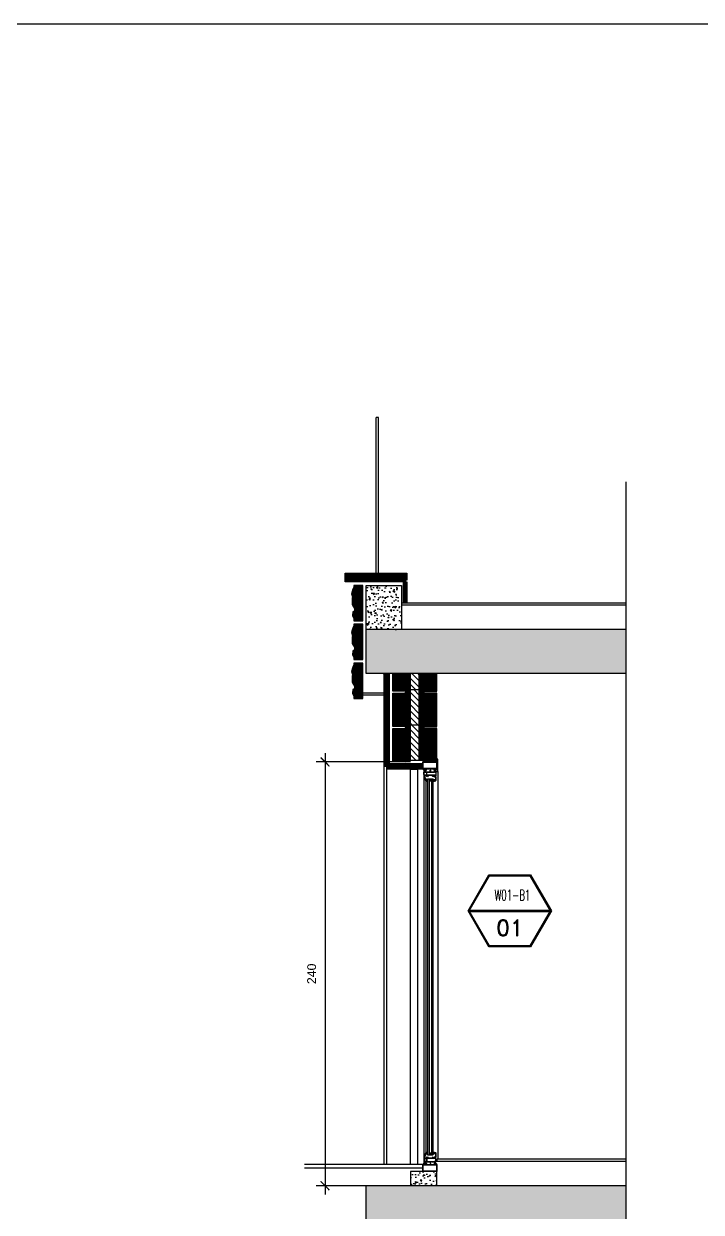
# Model space of a CAD drawing. Header units: centimetres. Extents: x 96271 to 179142, y 9855 to 112216.
# Drawn here: x 173527 to 173911, y 20757 to 21430 of the extents above; entities that cross this region are included whole.
import ezdxf
from ezdxf.enums import TextEntityAlignment as Align

# ---------------------------------------------------------------- set-up
doc = ezdxf.new("R2010")
doc.units = ezdxf.units.CM
doc.header["$LTSCALE"] = 100
doc.header["$MEASUREMENT"] = 0
doc.header["$PDSIZE"] = 0.2
doc.layers.get('0').update_dxf_attribs({"linetype": 'CONTINUOUS'})
doc.layers.get('DEFPOINTS').update_dxf_attribs({"linetype": 'CONTINUOUS'})
for name, color, linetype in [('A- Wipeout', 255, 'CONTINUOUS'), ('A-AbasJour', 73, 'CONTINUOUS'), ('A-Cladding-Stone', 53, 'CONTINUOUS'), ('A-CMU', 5, 'CONTINUOUS'), ('A-Dim CMU', 2, 'CONTINUOUS'), ('A-Elev-Otln1', 44, 'CONTINUOUS'), ('A-False Ceiling-HPL', 35, 'CONTINUOUS'), ('A-Glass-Full', 140, 'CONTINUOUS'), ('A-Patt', 8, 'CONTINUOUS'), ('A-Patt-CMU', 8, 'CONTINUOUS'), ('A-Patt-Strcr', 8, 'CONTINUOUS'), ('A-Sect-Mcut-Tiling', 51, 'CONTINUOUS'), ('A-Subframe Alu', 85, 'CONTINUOUS'), ('A-Wall-Strctr', 6, 'CONTINUOUS'), ('A-WINDOW-ANOT', 131, 'CONTINUOUS'), ('windows', 4, 'CONTINUOUS')]:
    doc.layers.add(name, color=color, linetype=linetype)
doc.styles.add('ROMAND', font='romand.shx', dxfattribs={"height": 10})
doc.styles.get("Standard").update_dxf_attribs({"font": 'arial.ttf'})
doc.dimstyles.new('1-50', dxfattribs={"dimtxt": 11.25, "dimasz": 5, "dimexe": 5, "dimexo": 5, "dimgap": 5, "dimtad": 1, "dimdec": 1, "dimrnd": 0.5, "dimzin": 12, "dimdsep": 46, "dimtxsty": 'Standard', "dimblk": 'ARCHTICK', "dimcen": 0.09, "dimdle": 5, "dimadec": 0, "dimazin": 3, "dimtfac": 1, "dimtdec": 1, "dimtix": 1, "dimtofl": 0, "dimtmove": 1, "dimatfit": 3, "dimfxl": 5, "dimtolj": 1, "dimtzin": 0, "dimarcsym": 0})
pattern_1 = [(140, (152229.968, 79189.2825), (0.62752135, 7.1726018), [0.75, -8.25]), (85, (152229.968, 79189.2825), (-7.5219213, -1.3875133), [0.6, -6.6]), (190.451444, (152230.0205, 79189.88), (-6.8943999, 5.7850885), [0.6374019, -7.0114211]), (136.1842, (152227.968, 79189.2825), (1.6551928, 10.6724133), [1.125, -12.375]), (186.635635, (152228.106, 79190.172), (-9.741186, 9.3466195), [0.9561034, -10.5171376]), (81.184164, (152227.968, 79189.282), (-9.741186, 9.3466195), [0.9, -9.9]), (111, (152228.468, 79190.2825), (4.0261889, 5.9690705), [0.75, -8.25]), (56, (152228.468, 79190.2825), (-7.25150045, 2.4331533), [0.6, -6.6]), (161.451445, (152228.804, 79190.78), (-3.2253115, 8.4022238), [0.6374019, -7.0114211]), (127.5, (152229.9682, 79189.2825), (-3.32893854, 0.12159855), [0, -6.52, 0, -6.7, 0, -6.625]), (97.5, (152229.9682, 79189.2825), (-3.94411712, 2.63069537), [0, -3.82, 0, -6.37, 0, -2.525]), (57.5, (152229.9682, 79187.0525), (0.22554872, 5.33822436), [0, -2.5, 0, -7.8, 0, -10.35]), (47.5, (152229.968, 79186.0525), (-1.00104982, 5.8318617), [0, -3.25, 0, -5.18, 0, -7.35])]
pattern_2 = [(45, (152229.9682, 79189.2825), (-0.265165043, 0.265165043), [])]

# ---------------------------------------------------------------- blocks, each defined once
blk = doc.blocks.new('A$C2F716865')
at = {"layer": 'A-Patt-CMU'}
h = blk.add_hatch(dxfattribs=at)
h.set_pattern_fill('ANSI31', color=256, angle=270)
h.paths.add_polyline_path([(0, 0), (7, 0), (8.43, 1), (10, 1), (10, 21), (8.43, 21), (7, 19), (0, 19)])
h = blk.add_hatch(dxfattribs=at)
h.set_pattern_fill('ANSI31', color=256, scale=20, angle=270)
h.paths.add_polyline_path([(15, 21), (10, 21), (10, 1), (15, 1)])
h = blk.add_hatch(dxfattribs=at)
h.set_pattern_fill('ANSI31', color=256, angle=270)
h.paths.add_polyline_path([(25, 19), (18, 19), (16.57, 21), (15, 21), (15, 1), (16.57, 1), (18, 0), (25, 0)])
at = {"layer": 'A-CMU'}
for p, q in [((7, 19), (8.43, 21)), ((8.43, 21), (16.57, 21)), ((10, 1), (10, 21)), ((15, 1), (15, 21)), ((18, 19), (16.57, 21)), ((0, 0), (0, 19)), ((0, 19), (7, 19)), ((25, 19), (18, 19)), ((25, 0), (25, 19)), ((7, 0), (8.43, 1)), ((8.43, 1), (16.57, 1)), ((18, 0), (16.57, 1)), ((7, 0), (0, 0)), ((18, 0), (25, 0))]:
    blk.add_line(p, q, dxfattribs=at)
blk = doc.blocks.new('WINDOW-TAGS')
at = {"color": 4}
for p, q in [((231, 535), (1283, 535)), ((231, 528), (1283, 528)), ((231, 521), (1283, 521))]:
    blk.add_line(p, q, dxfattribs=at)
for points in [[(1299, 528), (1028, 997), (486, 997), (215, 528), (486, 58), (1028, 58)], [(1291, 528), (1024, 990), (490, 990), (223, 528), (490, 65), (1024, 65)], [(1283, 528), (1020, 983), (494, 983), (231, 528), (494, 72), (1020, 72)]]:
    blk.add_lwpolyline(points, close=True, dxfattribs=at)
at = {"color": 4, "style": 'ROMAND'}
for tag, p in [('LEVEL', (761, 644)), ('WINDOW-NO', (871, 199))]:
    blk.add_attdef(tag, text='', height=210, dxfattribs=at).set_placement(p, align=Align.CENTER)
blk = doc.blocks.new('_ArchTick')
at = {"color": 0, "linetype": 'ByBlock', "const_width": 0.15}
blk.add_lwpolyline([(-0.5, -0.5), (0.5, 0.5)], dxfattribs=at)
blk = doc.blocks.new('*D1391')
at = {"layer": 'A-Dim CMU', "color": 0, "lineweight": -2, "transparency": 16777216}
for p, q in [((173697.94, 21016.62), (173697.94, 20766.62)), ((173746.33, 21011.62), (173692.94, 21011.62)), ((173746.33, 20771.62), (173692.94, 20771.62))]:
    blk.add_line(p, q, dxfattribs=at)
at = {"layer": 'DEFPOINTS', "color": 0, "transparency": 16777216}
for p in [(173751.33, 21011.62), (173697.94, 20771.62), (173751.33, 20771.62)]:
    blk.add_point(p, dxfattribs=at)
at = {"layer": 'A-Dim CMU', "color": 0, "lineweight": -2, "transparency": 16777216, "xscale": 5, "yscale": 5, "zscale": 5}
for p, rotation in [((173697.94, 21011.62), 90), ((173697.94, 20771.62), 270)]:
    blk.add_blockref('_ArchTick', p, dxfattribs=dict(at, rotation=rotation))
at = {"layer": 'A-Dim CMU', "color": 0, "transparency": 16777216, "insert": (173690.39, 20891.62), "char_height": 5, "attachment_point": 5, "rotation": 90}
blk.add_mtext('\\A1;240', dxfattribs=at)

msp = doc.modelspace()

# ---------------------------------------------------------------- hatches: boundary and pattern name
at = {"layer": 'A-Patt'}
h = msp.add_hatch(dxfattribs=at)
h.set_pattern_fill('ANSI31', color=256, scale=3)
h.set_pattern_definition(pattern_2)
h.paths.add_polyline_path([(173744.325, 21118.623), (173709.325, 21118.623), (173709.325, 21113.623), (173743.325, 21113.623), (173743.325, 21114.623), (173744.325, 21114.623)])
h.paths.add_polyline_path([(173719.325, 21111.623), (173714.325, 21111.623), (173714.325, 21110.678), (173713.621, 21109.386), (173712.956, 21106.905), (173713.429, 21105.139), (173713.236, 21104.418), (173713.236, 21100.782), (173714.746, 21098.165), (173714.325, 21096.593), (173713.732, 21096.593), (173713.463, 21094.321), (173714.325, 21092.827), (173714.325, 21091.623), (173719.325, 21091.623)])
h.paths.add_polyline_path([(173719.325, 21089.623), (173714.325, 21089.623), (173714.325, 21088.678), (173713.621, 21087.386), (173712.956, 21084.905), (173713.429, 21083.139), (173713.236, 21082.418), (173713.236, 21078.782), (173714.746, 21076.165), (173714.325, 21074.593), (173713.732, 21074.593), (173713.463, 21072.321), (173714.325, 21070.827), (173714.325, 21069.623), (173719.325, 21069.623)])
h.paths.add_polyline_path([(173719.325, 21067.623), (173714.325, 21067.623), (173714.325, 21066.678), (173713.621, 21065.386), (173712.956, 21062.905), (173713.429, 21061.139), (173713.236, 21060.418), (173713.236, 21056.782), (173714.746, 21054.165), (173714.325, 21052.593), (173713.732, 21052.593), (173713.463, 21050.321), (173714.325, 21048.827), (173714.325, 21047.623), (173719.325, 21047.623)])
h.paths.add_polyline_path([(173744.325, 21113.623), (173742.325, 21113.623), (173742.325, 21101.623), (173744.325, 21101.623)])
h = msp.add_hatch(dxfattribs=at)
h.set_pattern_fill('ANSI31', color=256, scale=3)
h.set_pattern_definition(pattern_2)
h.paths.add_polyline_path([(173734.325, 21061.623), (173731.325, 21061.623), (173731.325, 21009.123), (173732.825, 21009.123), (173732.825, 21010.623), (173734.325, 21010.623)])
h.paths.add_polyline_path([(173753.325, 21010.623), (173732.825, 21010.623), (173732.825, 21009.123), (173732.825, 21007.623), (173753.325, 21007.623)])
at = {"layer": 'A-Patt-CMU'}
h = msp.add_hatch(dxfattribs=at)
h.set_pattern_fill('ANSI31', color=256, angle=270)
h.set_pattern_definition([(315, (152229.96821, 79189.28249), (0.08838834765, 0.08838834765), [])])
h.paths.add_polyline_path([(173761.325, 21061.623), (173751.325, 21061.623), (173751.325, 21052.623), (173752.896, 21052.623), (173754.325, 21051.623), (173761.325, 21051.623)])
h.paths.add_polyline_path([(173746.325, 21061.623), (173736.325, 21061.623), (173736.325, 21051.623), (173743.325, 21051.623), (173744.755, 21052.623), (173746.325, 21052.623)])
h = msp.add_hatch(dxfattribs=at)
h.set_pattern_fill('ANSI31', color=256, scale=20, angle=270)
h.set_pattern_definition([(315, (152229.9682, 79189.2825), (1.76776695, 1.76776695), [])])
h.paths.add_polyline_path([(173751.325, 21061.623), (173746.325, 21061.623), (173746.325, 21052.623), (173751.325, 21052.623)])
at = {"layer": 'A-Patt-Strcr'}
h = msp.add_hatch(dxfattribs=at)
h.set_pattern_fill('AR-CONC', color=256, angle=90)
h.set_pattern_definition(pattern_1)
h.paths.add_polyline_path([(173741.325, 21111.623), (173721.325, 21111.623), (173721.325, 21086.623), (173741.325, 21086.623)])
h = msp.add_hatch(dxfattribs=at)
h.set_pattern_fill('AR-CONC', color=256, angle=90)
h.set_pattern_definition(pattern_1)
h.paths.add_polyline_path([(173868.364, 20771.623), (173721.325, 20771.623), (173721.325, 20746.623), (173868.364, 20746.623)])
h.paths.add_polyline_path([(173868.364, 20396.623), (173721.325, 20396.623), (173721.325, 20371.623), (173868.364, 20371.623)])
h.paths.add_polyline_path([(173868.364, 21086.623), (173721.325, 21086.623), (173721.325, 21061.623), (173868.364, 21061.623)])
h.paths.add_polyline_path([(173746.325, 20746.623), (173721.325, 20746.623), (173721.325, 20396.623), (173746.325, 20396.623)])
h = msp.add_hatch(dxfattribs=at)
h.set_pattern_fill('AR-CONC', color=256, angle=90)
h.set_pattern_definition(pattern_1)
h.paths.add_polyline_path([(173761.325, 20779.623), (173746.325, 20779.623), (173746.325, 20771.623), (173761.325, 20771.623)])

# ---------------------------------------------------------------- linework, layer by layer
at = {"color": 254, "ltscale": 0.1}
for p, q in [((173753.457, 21007.623), (173755.425, 21007.623)), ((173754.145, 21007.048), (173753.569, 21007.623)), ((173753.982, 21006.989), (173753.709, 21007.262)), ((173754.492, 21006.921), (173753.79, 21007.623)), ((173754.655, 21006.979), (173754.011, 21007.623)), ((173754.808, 21007.048), (173754.232, 21007.623)), ((173755.029, 21007.048), (173754.453, 21007.623)), ((173755.25, 21007.048), (173754.674, 21007.623)), ((173755.425, 21007.093), (173754.895, 21007.623)), ((173755.425, 21007.314), (173755.116, 21007.623)), ((173755.425, 21006.964), (173755.425, 21007.623)), ((173761.325, 21007.623), (173759.768, 21007.623)), ((173759.768, 21007.062), (173760.329, 21007.623)), ((173759.768, 21007.283), (173760.108, 21007.623)), ((173759.768, 21007.504), (173759.887, 21007.623)), ((173759.768, 21006.992), (173759.768, 21007.623)), ((173759.975, 21007.048), (173760.55, 21007.623)), ((173760.128, 21006.979), (173760.771, 21007.623)), ((173760.29, 21006.921), (173760.992, 21007.623)), ((173760.638, 21007.048), (173761.213, 21007.623)), ((173760.8, 21006.989), (173761.074, 21007.262)), ((173753.457, 20783.623), (173755.425, 20783.623)), ((173754.145, 20784.198), (173753.569, 20783.623)), ((173753.982, 20784.257), (173753.709, 20783.984)), ((173754.492, 20784.325), (173753.79, 20783.623)), ((173754.655, 20784.267), (173754.011, 20783.623)), ((173754.808, 20784.198), (173754.232, 20783.623)), ((173755.029, 20784.198), (173754.453, 20783.623)), ((173755.25, 20784.198), (173754.674, 20783.623)), ((173755.425, 20784.153), (173754.895, 20783.623)), ((173755.425, 20783.932), (173755.116, 20783.623)), ((173755.425, 20784.281), (173755.425, 20783.623)), ((173759.768, 20784.254), (173759.768, 20783.623)), ((173759.768, 20784.184), (173760.329, 20783.623)), ((173759.768, 20783.963), (173760.108, 20783.623)), ((173759.768, 20783.742), (173759.887, 20783.623)), ((173761.325, 20783.623), (173759.768, 20783.623)), ((173759.975, 20784.198), (173760.55, 20783.623)), ((173760.128, 20784.267), (173760.771, 20783.623)), ((173760.29, 20784.325), (173760.992, 20783.623)), ((173760.638, 20784.198), (173761.213, 20783.623)), ((173760.8, 20784.257), (173761.074, 20783.984))]:
    msp.add_line(p, q, dxfattribs=at)
at = {"color": 254, "linetype": 'Continuous'}
for p, q in [((173753.982, 21006.798), (173753.982, 21006.992)), ((173753.982, 21006.123), (173753.982, 20783.623)), ((173753.982, 21004.435), (173753.982, 21006.099)), ((173754.038, 21007.048), (173754.26, 21007.048)), ((173754.071, 21006.742), (173754.038, 21006.742)), ((173754.038, 21006.154), (173754.071, 21006.154)), ((173754.271, 21006.87), (173754.093, 21006.87)), ((173754.093, 21006.87), (173754.093, 21006.765)), ((173754.093, 21006.132), (173754.093, 21005.971)), ((173754.093, 21005.971), (173754.271, 21005.971)), ((173754.149, 21004.526), (173754.149, 21005.749)), ((173754.204, 21005.804), (173754.382, 21005.804)), ((173754.271, 21006.811), (173754.271, 21006.87)), ((173754.271, 21005.971), (173754.271, 21006.086)), ((173754.521, 21006.747), (173754.289, 21006.789)), ((173754.289, 21006.108), (173754.521, 21006.15)), ((173754.417, 21006.935), (173754.583, 21006.904)), ((173754.437, 21005.86), (173754.437, 21005.919)), ((173754.483, 21005.974), (173754.619, 21005.999)), ((173754.648, 21006.303), (173754.648, 21006.594)), ((173754.758, 21007.048), (173755.37, 21007.048)), ((173755.37, 21006.881), (173754.826, 21006.881)), ((173754.826, 21006.881), (173754.826, 21006.06)), ((173754.881, 21006.004), (173757.526, 21006.004)), ((173754.886, 21005.827), (173755.436, 21005.827)), ((173755.425, 21006.992), (173755.425, 21006.937)), ((173755.492, 21005.771), (173755.492, 21004.217)), ((173755.67, 21004.217), (173755.67, 21005.804)), ((173755.67, 21005.804), (173755.925, 21005.804)), ((173755.947, 21005.827), (173759.897, 21005.827)), ((173757.581, 21006.06), (173757.581, 21006.992)), ((173757.637, 21007.048), (173757.892, 21007.048)), ((173757.925, 21006.881), (173757.759, 21006.881)), ((173757.759, 21006.881), (173757.759, 21006.06)), ((173757.814, 21006.004), (173758.293, 21006.004)), ((173757.948, 21006.992), (173757.948, 21006.903)), ((173758.293, 21006.004), (173758.326, 21005.971)), ((173758.326, 21005.971), (173758.359, 21006.004)), ((173758.359, 21006.004), (173758.48, 21006.004)), ((173758.48, 21006.004), (173758.514, 21005.971)), ((173758.514, 21005.971), (173758.547, 21006.004)), ((173758.547, 21006.004), (173759.901, 21006.004)), ((173759.768, 21006.903), (173759.768, 21006.992)), ((173759.957, 21006.881), (173759.79, 21006.881)), ((173759.824, 21007.048), (173760.025, 21007.048)), ((173759.957, 21006.06), (173759.957, 21006.881)), ((173760.134, 21006.594), (173760.134, 21006.303)), ((173760.164, 21005.999), (173760.278, 21005.978)), ((173760.2, 21006.904), (173760.353, 21006.933)), ((173760.494, 21006.789), (173760.262, 21006.747)), ((173760.262, 21006.15), (173760.494, 21006.108)), ((173760.323, 21005.923), (173760.323, 21005.86)), ((173760.379, 21005.804), (173760.601, 21005.804)), ((173760.512, 21007.048), (173760.745, 21007.048)), ((173760.689, 21006.87), (173760.512, 21006.87)), ((173760.512, 21006.87), (173760.512, 21006.811)), ((173760.512, 21006.086), (173760.512, 21005.971)), ((173760.512, 21005.971), (173760.689, 21005.971)), ((173760.601, 21005.804), (173760.601, 21005.549)), ((173760.689, 21006.765), (173760.689, 21006.87)), ((173760.689, 21005.971), (173760.689, 21006.132)), ((173760.745, 21006.742), (173760.712, 21006.742)), ((173760.712, 21006.154), (173760.745, 21006.154)), ((173760.8, 21006.992), (173760.8, 21006.798)), ((173760.8, 21006.099), (173760.8, 21003.484)), ((173761.825, 21006.123), (173761.825, 20786.623)), ((173755.392, 21004.117), (173754.211, 21004.117)), ((173755.403, 21003.94), (173754.242, 21003.94)), ((173755.403, 21003.485), (173755.403, 21003.94)), ((173755.602, 21003.429), (173755.459, 21003.429)), ((173756.163, 21003.94), (173755.536, 21003.94)), ((173755.536, 21003.94), (173755.536, 21003.829)), ((173755.536, 21003.829), (173755.546, 21003.818)), ((173755.553, 21003.803), (173755.553, 21003.54)), ((173755.553, 21003.54), (173755.647, 21003.54)), ((173755.666, 21003.505), (173755.621, 21003.439)), ((173760.323, 21004.117), (173755.77, 21004.117)), ((173756.096, 21003.439), (173756.051, 21003.505)), ((173756.069, 21003.54), (173756.163, 21003.54)), ((173756.258, 21003.429), (173756.114, 21003.429)), ((173756.163, 21003.54), (173756.163, 21003.94)), ((173758.293, 21003.94), (173756.297, 21003.94)), ((173756.297, 21003.94), (173756.297, 21003.829)), ((173756.297, 21003.829), (173756.307, 21003.818)), ((173756.313, 21003.803), (173756.313, 21003.485)), ((173758.326, 21003.973), (173758.293, 21003.94)), ((173758.359, 21003.94), (173758.326, 21003.973)), ((173758.769, 21003.94), (173758.359, 21003.94)), ((173758.769, 21003.484), (173758.769, 21003.94)), ((173759.022, 21003.429), (173758.825, 21003.429)), ((173760.612, 21003.94), (173758.947, 21003.94)), ((173758.947, 21003.94), (173758.947, 21003.595)), ((173758.947, 21003.595), (173759.08, 21003.595)), ((173759.099, 21003.562), (173759.022, 21003.429)), ((173759.035, 21003.713), (173759.035, 21003.619)), ((173759.063, 21003.597), (173759.282, 21003.656)), ((173759.27, 21003.819), (173759.077, 21003.767)), ((173759.27, 21003.819), (173759.077, 21003.767)), ((173759.282, 21003.656), (173759.862, 21003.264)), ((173759.927, 21003.421), (173759.36, 21003.803)), ((173759.724, 21001.769), (173759.724, 21001.647)), ((173759.724, 21001.036), (173759.724, 21000.95)), ((173759.724, 21000.95), (173759.724, 21000.914)), ((173759.731, 21001.619), (173760.058, 21001.053)), ((173759.801, 21001.824), (173759.778, 21001.824)), ((173759.779, 21000.859), (173760.745, 21000.859)), ((173759.866, 21000.997), (173759.827, 21001.064)), ((173759.857, 21001.668), (173759.857, 21001.769)), ((173760.218, 21001.042), (173759.857, 21001.668)), ((173760.01, 21000.97), (173759.914, 21000.97)), ((173759.924, 21003.245), (173760.368, 21003.245)), ((173760.247, 21003.412), (173759.958, 21003.412)), ((173760.441, 21003.605), (173760.247, 21003.412)), ((173760.59, 21001.014), (173760.266, 21001.014)), ((173760.601, 21004.139), (173760.345, 21004.139)), ((173760.536, 21003.429), (173760.459, 21003.562)), ((173760.479, 21003.595), (173760.612, 21003.595)), ((173760.479, 21003.412), (173760.479, 21003.589)), ((173760.745, 21003.429), (173760.536, 21003.429)), ((173760.601, 21004.395), (173760.601, 21004.139)), ((173760.612, 21003.595), (173760.612, 21003.94)), ((173760.623, 21005.527), (173760.634, 21005.527)), ((173760.634, 21004.417), (173760.623, 21004.417)), ((173760.634, 21005.527), (173760.634, 21004.417)), ((173760.645, 21002.968), (173760.645, 21001.07)), ((173760.778, 21003.412), (173760.767, 21003.412)), ((173760.8, 21000.914), (173760.8, 21003.39)), ((173759.724, 20790.296), (173759.724, 20790.332)), ((173759.724, 20790.21), (173759.724, 20790.296)), ((173759.779, 20790.387), (173760.745, 20790.387)), ((173759.866, 20790.249), (173759.827, 20790.182)), ((173760.01, 20790.276), (173759.914, 20790.276)), ((173760.8, 20790.332), (173760.8, 20787.856)), ((173753.982, 20786.811), (173753.982, 20785.147)), ((173753.982, 20784.448), (173753.982, 20784.254)), ((173754.038, 20785.092), (173754.071, 20785.092)), ((173754.071, 20784.503), (173754.038, 20784.503)), ((173754.038, 20784.198), (173754.26, 20784.198)), ((173754.093, 20785.114), (173754.093, 20785.275)), ((173754.093, 20785.275), (173754.271, 20785.275)), ((173754.093, 20784.376), (173754.093, 20784.481)), ((173754.271, 20784.376), (173754.093, 20784.376)), ((173754.149, 20786.72), (173754.149, 20785.497)), ((173754.204, 20785.441), (173754.382, 20785.441)), ((173755.392, 20787.129), (173754.211, 20787.129)), ((173755.403, 20787.306), (173754.242, 20787.306)), ((173754.271, 20785.275), (173754.271, 20785.16)), ((173754.271, 20784.435), (173754.271, 20784.376)), ((173754.289, 20785.138), (173754.521, 20785.096)), ((173754.521, 20784.499), (173754.289, 20784.457)), ((173754.417, 20784.311), (173754.583, 20784.341)), ((173754.437, 20785.386), (173754.437, 20785.327)), ((173754.483, 20785.272), (173754.619, 20785.247)), ((173754.648, 20784.943), (173754.648, 20784.652)), ((173754.758, 20784.198), (173755.37, 20784.198)), ((173754.826, 20784.365), (173754.826, 20785.186)), ((173755.37, 20784.365), (173754.826, 20784.365)), ((173754.881, 20785.242), (173757.526, 20785.242)), ((173754.886, 20785.419), (173755.436, 20785.419)), ((173755.403, 20787.761), (173755.403, 20787.306)), ((173755.425, 20784.254), (173755.425, 20784.309)), ((173755.602, 20787.817), (173755.459, 20787.817)), ((173755.492, 20785.475), (173755.492, 20787.029)), ((173755.536, 20787.417), (173755.546, 20787.428)), ((173755.536, 20787.306), (173755.536, 20787.417)), ((173756.163, 20787.306), (173755.536, 20787.306)), ((173755.553, 20787.443), (173755.553, 20787.706)), ((173755.553, 20787.706), (173755.647, 20787.706)), ((173755.666, 20787.74), (173755.621, 20787.807)), ((173755.67, 20787.029), (173755.67, 20785.441)), ((173755.67, 20785.441), (173755.925, 20785.441)), ((173760.323, 20787.129), (173755.77, 20787.129)), ((173755.947, 20785.419), (173759.897, 20785.419)), ((173756.096, 20787.807), (173756.051, 20787.74)), ((173756.069, 20787.706), (173756.163, 20787.706)), ((173756.258, 20787.817), (173756.114, 20787.817)), ((173756.163, 20787.706), (173756.163, 20787.306)), ((173756.297, 20787.417), (173756.307, 20787.428)), ((173756.297, 20787.306), (173756.297, 20787.417)), ((173758.293, 20787.306), (173756.297, 20787.306)), ((173756.313, 20787.443), (173756.313, 20787.761)), ((173757.581, 20785.186), (173757.581, 20784.254)), ((173757.637, 20784.198), (173757.892, 20784.198)), ((173757.759, 20784.365), (173757.759, 20785.186)), ((173757.925, 20784.365), (173757.759, 20784.365)), ((173757.814, 20785.242), (173758.293, 20785.242)), ((173757.948, 20784.254), (173757.948, 20784.343)), ((173758.326, 20787.273), (173758.293, 20787.306)), ((173758.293, 20785.242), (173758.326, 20785.275)), ((173758.359, 20787.306), (173758.326, 20787.273)), ((173758.326, 20785.275), (173758.359, 20785.242)), ((173758.769, 20787.306), (173758.359, 20787.306)), ((173758.359, 20785.242), (173758.48, 20785.242)), ((173758.48, 20785.242), (173758.514, 20785.275)), ((173758.514, 20785.275), (173758.547, 20785.242)), ((173758.547, 20785.242), (173759.901, 20785.242)), ((173758.769, 20787.762), (173758.769, 20787.306)), ((173759.022, 20787.817), (173758.825, 20787.817)), ((173758.947, 20787.306), (173758.947, 20787.651)), ((173758.947, 20787.651), (173759.08, 20787.651)), ((173760.612, 20787.306), (173758.947, 20787.306)), ((173759.099, 20787.684), (173759.022, 20787.817)), ((173759.035, 20787.533), (173759.035, 20787.627)), ((173759.063, 20787.649), (173759.282, 20787.59)), ((173759.27, 20787.427), (173759.077, 20787.479)), ((173759.27, 20787.427), (173759.077, 20787.479)), ((173759.282, 20787.59), (173759.862, 20787.982)), ((173759.927, 20787.825), (173759.36, 20787.442)), ((173759.724, 20789.477), (173759.724, 20789.599)), ((173759.731, 20789.627), (173760.058, 20790.193)), ((173759.768, 20784.343), (173759.768, 20784.254)), ((173759.801, 20789.422), (173759.778, 20789.422)), ((173759.957, 20784.365), (173759.79, 20784.365)), ((173759.824, 20784.198), (173760.025, 20784.198)), ((173760.218, 20790.204), (173759.857, 20789.578)), ((173759.857, 20789.578), (173759.857, 20789.477)), ((173759.924, 20788.001), (173760.368, 20788.001)), ((173759.957, 20785.186), (173759.957, 20784.365)), ((173760.247, 20787.834), (173759.958, 20787.834)), ((173760.134, 20784.652), (173760.134, 20784.943)), ((173760.164, 20785.247), (173760.278, 20785.268)), ((173760.2, 20784.341), (173760.353, 20784.313)), ((173760.441, 20787.641), (173760.247, 20787.834)), ((173760.262, 20785.096), (173760.494, 20785.138)), ((173760.494, 20784.457), (173760.262, 20784.499)), ((173760.59, 20790.232), (173760.266, 20790.232)), ((173760.323, 20785.323), (173760.323, 20785.386)), ((173760.601, 20787.107), (173760.345, 20787.107)), ((173760.379, 20785.441), (173760.601, 20785.441)), ((173760.536, 20787.817), (173760.459, 20787.684)), ((173760.479, 20787.834), (173760.479, 20787.657)), ((173760.479, 20787.651), (173760.612, 20787.651)), ((173760.512, 20785.16), (173760.512, 20785.275)), ((173760.512, 20785.275), (173760.689, 20785.275)), ((173760.512, 20784.376), (173760.512, 20784.435)), ((173760.689, 20784.376), (173760.512, 20784.376)), ((173760.512, 20784.198), (173760.745, 20784.198)), ((173760.745, 20787.817), (173760.536, 20787.817)), ((173760.601, 20786.851), (173760.601, 20787.107)), ((173760.601, 20785.441), (173760.601, 20785.697)), ((173760.612, 20787.651), (173760.612, 20787.306)), ((173760.634, 20786.829), (173760.623, 20786.829)), ((173760.623, 20785.719), (173760.634, 20785.719)), ((173760.634, 20785.719), (173760.634, 20786.829)), ((173760.645, 20788.278), (173760.645, 20790.176)), ((173760.689, 20785.275), (173760.689, 20785.114)), ((173760.689, 20784.481), (173760.689, 20784.376)), ((173760.712, 20785.092), (173760.745, 20785.092)), ((173760.745, 20784.503), (173760.712, 20784.503)), ((173760.778, 20787.834), (173760.767, 20787.834)), ((173760.8, 20785.147), (173760.8, 20787.762)), ((173760.8, 20784.254), (173760.8, 20784.448))]:
    msp.add_line(p, q, dxfattribs=at)
at = {"color": 254}
for p, q in [((173754.211, 21004.117), (173755.339, 21004.117)), ((173755.072, 21001.686), (173754.873, 21001.686)), ((173754.888, 21001.531), (173755.394, 21001.531)), ((173755.033, 21000.765), (173755.45, 21000.765)), ((173755.072, 21001.964), (173755.072, 21001.686)), ((173755.394, 21000.92), (173755.124, 21000.92)), ((173755.183, 21001.686), (173755.183, 21001.964)), ((173755.394, 21001.686), (173755.183, 21001.686)), ((173755.394, 21001.786), (173755.394, 21001.686)), ((173755.394, 21001.531), (173755.394, 21001.423)), ((173755.394, 21001.028), (173755.394, 21000.92)), ((173755.407, 21001.415), (173755.494, 21001.463)), ((173755.494, 21000.988), (173755.407, 21001.036)), ((173755.45, 21001.808), (173755.416, 21001.808)), ((173755.505, 21001.483), (173755.505, 21001.754)), ((173755.505, 21000.821), (173755.505, 21000.968)), ((173755.033, 20790.481), (173755.45, 20790.481)), ((173755.394, 20790.326), (173755.124, 20790.326)), ((173755.394, 20790.218), (173755.394, 20790.326)), ((173755.494, 20790.258), (173755.407, 20790.21)), ((173755.505, 20790.425), (173755.505, 20790.278)), ((173754.211, 20787.129), (173755.339, 20787.129)), ((173755.072, 20789.56), (173754.873, 20789.56)), ((173754.888, 20789.715), (173755.394, 20789.715)), ((173755.072, 20789.282), (173755.072, 20789.56)), ((173755.183, 20789.56), (173755.183, 20789.282)), ((173755.394, 20789.56), (173755.183, 20789.56)), ((173755.394, 20789.715), (173755.394, 20789.823)), ((173755.394, 20789.46), (173755.394, 20789.56)), ((173755.407, 20789.831), (173755.494, 20789.783)), ((173755.45, 20789.438), (173755.416, 20789.438)), ((173755.505, 20789.763), (173755.505, 20789.492))]:
    msp.add_line(p, q, dxfattribs=at)
at = {"color": 254, "linetype": 'ByBlock'}
for p, q in [((173755.167, 21001.38), (173755.394, 21001.51)), ((173755.167, 21001.38), (173755.167, 21001.047)), ((173755.167, 21001.047), (173755.394, 21000.925)), ((173755.244, 21001.336), (173755.244, 21001.092)), ((173755.488, 21001.336), (173755.244, 21001.336)), ((173755.244, 21001.092), (173755.488, 21001.092)), ((173755.394, 21001.51), (173755.394, 21001.399)), ((173755.505, 21001.399), (173755.394, 21001.399)), ((173755.394, 21000.925), (173755.394, 21001.036)), ((173755.394, 21001.036), (173755.505, 21001.036)), ((173755.488, 21001.092), (173755.488, 21001.336)), ((173755.505, 21001.399), (173755.505, 21001.532)), ((173755.505, 21000.833), (173755.505, 21001.036)), ((173755.505, 21000.833), (173755.555, 21000.866)), ((173755.555, 21000.866), (173755.611, 21000.955)), ((173755.561, 21001.199), (173755.561, 21001.532)), ((173755.561, 21001.199), (173755.734, 21001.532)), ((173755.734, 21001.532), (173755.561, 21001.532)), ((173755.87, 21001.643), (173755.616, 21001.643)), ((173755.87, 21001.521), (173755.644, 21001.088)), ((173755.644, 21001.088), (173755.645, 21001.087)), ((173755.645, 21001.087), (173755.671, 21001.136)), ((173755.671, 21001.136), (173755.72, 21001.221)), ((173755.71, 21000.733), (173755.87, 21000.733)), ((173755.734, 21000.833), (173755.818, 21000.843)), ((173755.734, 21000.833), (173755.778, 21000.833)), ((173755.818, 21000.843), (173755.888, 21000.893)), ((173755.87, 21001.521), (173755.892, 21001.505)), ((173755.892, 21000.921), (173755.892, 21001.505)), ((173755.954, 21000.844), (173755.954, 21001.532)), ((173755.956, 21002.112), (173758.931, 21002.112)), ((173755.959, 21002.109), (173758.934, 21002.109)), ((173756.933, 21002.112), (173758.265, 21001.001)), ((173756.933, 21001.001), (173758.265, 21002.112)), ((173756.933, 21001.001), (173758.265, 21001.001)), ((173756.936, 21000.999), (173758.268, 21002.109)), ((173756.936, 21002.109), (173758.268, 21000.999)), ((173756.936, 21000.999), (173758.268, 21000.999)), ((173758.931, 21001.647), (173758.931, 21001.946)), ((173758.931, 21000.781), (173758.931, 21000.97)), ((173758.931, 21000.492), (173759.046, 21000.669)), ((173758.953, 21000.759), (173758.97, 21000.759)), ((173758.976, 21001.602), (173758.994, 21001.602)), ((173758.987, 21002.002), (173759.108, 21002.002)), ((173758.995, 21000.786), (173758.992, 21000.774)), ((173758.999, 21000.87), (173758.995, 21000.786)), ((173759.028, 21000.919), (173758.999, 21000.87)), ((173759.048, 21000.689), (173759.026, 21000.747)), ((173759.066, 21001), (173759.027, 21000.971)), ((173759.027, 21000.971), (173759.028, 21000.919)), ((173759.035, 21000.774), (173759.073, 21000.798)), ((173759.076, 21001.858), (173759.038, 21001.639)), ((173759.109, 21001.072), (173759.062, 21001.04)), ((173759.062, 21001.04), (173759.066, 21001)), ((173759.076, 21001.858), (173759.224, 21001.358)), ((173759.086, 21000.801), (173759.136, 21000.799)), ((173759.149, 21001.124), (173759.109, 21001.109)), ((173759.109, 21001.109), (173759.109, 21001.072)), ((173759.146, 21000.772), (173759.135, 21000.772)), ((173759.144, 21001.192), (173759.169, 21001.205)), ((173759.144, 21001.192), (173759.153, 21001.17)), ((173759.15, 21001.158), (173759.149, 21001.124)), ((173759.153, 21001.17), (173759.15, 21001.158)), ((173759.169, 21000.794), (173759.169, 21001.205)), ((173759.269, 21000.923), (173759.269, 21001.205)), ((173759.377, 21001.314), (173759.382, 21001.314)), ((173759.377, 21000.814), (173759.382, 21000.814)), ((173759.779, 21001.447), (173759.479, 21001.669)), ((173759.491, 21000.923), (173759.491, 21001.205)), ((173759.613, 21001.131), (173759.639, 21001.177)), ((173759.724, 21001.058), (173759.613, 21001.131)), ((173759.639, 21001.177), (173759.757, 21001.103)), ((173759.811, 21001.14), (173759.694, 21001.253)), ((173759.724, 21000.859), (173759.724, 21001.058)), ((173759.724, 21000.859), (173759.89, 21000.859)), ((173759.757, 21001.103), (173759.811, 21001.14)), ((173759.779, 21001.447), (173759.77, 21001.358)), ((173755.167, 20790.199), (173755.394, 20790.321)), ((173755.394, 20790.321), (173755.394, 20790.21)), ((173755.505, 20790.413), (173755.555, 20790.38)), ((173755.505, 20790.413), (173755.505, 20790.21)), ((173755.555, 20790.38), (173755.611, 20790.291)), ((173755.71, 20790.513), (173755.87, 20790.513)), ((173755.734, 20790.413), (173755.818, 20790.403)), ((173755.734, 20790.413), (173755.778, 20790.413)), ((173755.818, 20790.403), (173755.888, 20790.353)), ((173755.892, 20790.325), (173755.892, 20789.741)), ((173755.954, 20790.402), (173755.954, 20789.714)), ((173758.931, 20790.754), (173759.046, 20790.577)), ((173758.931, 20790.465), (173758.931, 20790.276)), ((173758.953, 20790.487), (173758.97, 20790.487)), ((173758.995, 20790.46), (173758.992, 20790.472)), ((173758.999, 20790.376), (173758.995, 20790.46)), ((173759.028, 20790.327), (173758.999, 20790.376)), ((173759.048, 20790.557), (173759.026, 20790.499)), ((173759.027, 20790.275), (173759.028, 20790.327)), ((173759.066, 20790.246), (173759.027, 20790.275)), ((173759.035, 20790.472), (173759.073, 20790.448)), ((173759.086, 20790.445), (173759.136, 20790.447)), ((173759.146, 20790.474), (173759.135, 20790.474)), ((173759.169, 20790.452), (173759.169, 20790.041)), ((173759.269, 20790.323), (173759.269, 20790.041)), ((173759.377, 20790.432), (173759.382, 20790.432)), ((173759.491, 20790.323), (173759.491, 20790.041)), ((173759.724, 20790.387), (173759.89, 20790.387)), ((173759.724, 20790.387), (173759.724, 20790.188)), ((173755.167, 20789.866), (173755.167, 20790.199)), ((173755.167, 20789.866), (173755.394, 20789.736)), ((173755.244, 20789.91), (173755.244, 20790.154)), ((173755.244, 20790.154), (173755.488, 20790.154)), ((173755.488, 20789.91), (173755.244, 20789.91)), ((173755.394, 20790.21), (173755.505, 20790.21)), ((173755.505, 20789.847), (173755.394, 20789.847)), ((173755.394, 20789.736), (173755.394, 20789.847)), ((173755.488, 20790.154), (173755.488, 20789.91)), ((173755.505, 20789.847), (173755.505, 20789.714)), ((173755.561, 20790.047), (173755.561, 20789.714)), ((173755.561, 20790.047), (173755.734, 20789.714)), ((173755.734, 20789.714), (173755.561, 20789.714)), ((173755.87, 20789.603), (173755.616, 20789.603)), ((173755.644, 20790.158), (173755.645, 20790.159)), ((173755.87, 20789.725), (173755.644, 20790.158)), ((173755.645, 20790.159), (173755.671, 20790.11)), ((173755.671, 20790.11), (173755.72, 20790.025)), ((173755.87, 20789.725), (173755.892, 20789.741)), ((173755.956, 20789.134), (173758.931, 20789.134)), ((173756.933, 20789.134), (173758.265, 20790.244)), ((173756.933, 20790.244), (173758.265, 20789.134)), ((173756.933, 20790.244), (173758.265, 20790.244)), ((173758.931, 20789.599), (173758.931, 20789.299)), ((173758.976, 20789.644), (173758.994, 20789.644)), ((173758.987, 20789.244), (173759.108, 20789.244)), ((173759.076, 20789.388), (173759.038, 20789.607)), ((173759.062, 20790.206), (173759.066, 20790.246)), ((173759.109, 20790.174), (173759.062, 20790.206)), ((173759.076, 20789.388), (173759.224, 20789.888)), ((173759.109, 20790.137), (173759.109, 20790.174)), ((173759.149, 20790.122), (173759.109, 20790.137)), ((173759.144, 20790.054), (173759.153, 20790.076)), ((173759.144, 20790.054), (173759.169, 20790.041)), ((173759.15, 20790.088), (173759.149, 20790.122)), ((173759.153, 20790.076), (173759.15, 20790.088)), ((173759.377, 20789.932), (173759.382, 20789.932)), ((173759.779, 20789.799), (173759.479, 20789.577)), ((173759.724, 20790.188), (173759.613, 20790.115)), ((173759.613, 20790.115), (173759.639, 20790.069)), ((173759.639, 20790.069), (173759.757, 20790.143)), ((173759.811, 20790.106), (173759.694, 20789.993)), ((173759.757, 20790.143), (173759.811, 20790.106)), ((173759.779, 20789.799), (173759.77, 20789.888))]:
    msp.add_line(p, q, dxfattribs=at)
at = {"color": 254, "linetype": 'Continuous'}
msp.add_lwpolyline([(173760.8, 21006.123), (173761.825, 21006.123), (173761.825, 21013.123), (173761.325, 21013.123)], dxfattribs=at)
at = {"color": 254, "ltscale": 0.1}
for centre, start, end in [((173748.252, 21003.72), 28.264179, 36.861419), ((173766.53, 21003.72), 143.138581, 151.735821), ((173748.252, 20787.526), 323.138581, 331.735821), ((173766.53, 20787.526), 208.264179, 216.861419)]:
    msp.add_arc(centre, 6.506, start, end, dxfattribs=at)
at = {"color": 254, "linetype": 'Continuous'}
for centre, radius, start, end in [((173754.038, 21006.992), 0.0555, 89.999957, 180.000043), ((173754.038, 21006.798), 0.0555, 180.002421, 270.002506), ((173754.038, 21006.099), 0.0555, 90.002879, 180.002965), ((173754.071, 21006.765), 0.0222, 269.992653, 359.992738), ((173754.071, 21006.132), 0.0222, 359.993797, 89.993883), ((173754.204, 21005.749), 0.0555, 90.002879, 180.002965), ((173754.26, 21006.881), 0.167, 18.774982, 90.000146), ((173754.293, 21006.811), 0.0222, 179.997226, 259.595413), ((173754.293, 21006.086), 0.0222, 100.411026, 180.008605), ((173754.382, 21005.86), 0.0555, 270.002879, 0.002965), ((173754.493, 21005.919), 0.0555, 100.406612, 180.000746), ((173754.493, 21006.594), 0.155, 0.00036, 79.601181), ((173754.493, 21006.303), 0.155, 280.403116, 0.001304), ((173754.593, 21006.959), 0.0555, 259.599848, 352.293813), ((173754.629, 21005.944), 0.0555, 22.114162, 100.401262), ((173754.758, 21006.937), 0.111, 90.000058, 172.293752), ((173754.886, 21006.049), 0.222, 202.113668, 269.999489), ((173754.881, 21006.06), 0.0555, 179.997493, 269.997579), ((173755.37, 21006.992), 0.0555, 359.997493, 89.997579), ((173755.37, 21006.937), 0.0555, 269.997035, 359.997121), ((173755.436, 21005.771), 0.0555, 359.997493, 89.997579), ((173755.925, 21005.827), 0.0222, 270.007263, 0.007349), ((173757.526, 21006.06), 0.0555, 270.002879, 0.002965), ((173757.637, 21006.992), 0.0555, 90.002879, 180.002965), ((173757.814, 21006.06), 0.0555, 179.997493, 269.997579), ((173757.892, 21006.992), 0.0555, 359.994629, 89.994714), ((173757.925, 21006.903), 0.0222, 269.992653, 359.992738), ((173759.824, 21006.992), 0.0555, 90.000014, 180.0001), ((173759.79, 21006.903), 0.0222, 180.006116, 270.006201), ((173759.897, 21006.049), 0.222, 269.99996, 337.883475), ((173759.901, 21006.06), 0.0555, 270.002879, 0.002965), ((173760.025, 21006.937), 0.111, 7.706451, 89.999944), ((173760.154, 21005.944), 0.0555, 79.605452, 157.890518), ((173760.29, 21006.594), 0.155, 100.397014, 179.997836), ((173760.29, 21006.303), 0.155, 179.99814, 259.596327), ((173760.19, 21006.959), 0.0555, 187.706439, 280.399435), ((173760.268, 21005.923), 0.0555, 359.995481, 79.594276), ((173760.379, 21005.86), 0.0555, 179.997493, 269.997579), ((173760.512, 21006.881), 0.167, 90.001344, 162.011565), ((173760.49, 21006.811), 0.0222, 280.393654, 359.99022), ((173760.49, 21006.086), 0.0222, 359.996564, 79.594346), ((173760.712, 21006.765), 0.0222, 180.006116, 270.006201), ((173760.712, 21006.132), 0.0222, 90.007263, 180.007349), ((173760.745, 21006.992), 0.0555, 359.997493, 89.997579), ((173760.745, 21006.798), 0.0555, 269.997035, 359.997121), ((173760.745, 21006.099), 0.0555, 359.997493, 89.997579), ((173755.392, 21004.217), 0.1, 270.000021, 0.002071), ((173755.459, 21003.485), 0.0555, 180.002421, 270.002506), ((173755.531, 21003.803), 0.0222, 359.976375, 44.976294), ((173755.602, 21003.451), 0.0222, 269.993454, 325.889225), ((173755.647, 21003.518), 0.0222, 325.904487, 89.998153), ((173755.77, 21004.217, 0), 0.1, 180, 270.000006), ((173756.069, 21003.518), 0.0222, 90.010109, 214.105289), ((173756.114, 21003.451), 0.0222, 214.099679, 269.996313), ((173756.258, 21003.485), 0.0555, 269.997035, 359.997121), ((173756.291, 21003.803), 0.0222, 359.976375, 44.976294), ((173758.825, 21003.484), 0.0555, 179.997035, 269.997121), ((173759.091, 21003.713), 0.0558, 105.222497, 179.778883), ((173759.058, 21003.619), 0.0222, 180.00001, 285.0003), ((173759.08, 21003.573), 0.0222, 330.387826, 89.997728), ((173759.298, 21003.711), 0.111, 55.995681, 104.995837), ((173759.779, 21001.769), 0.0555, 90.809258, 179.998882), ((173759.779, 21001.647), 0.0555, 179.989793, 209.98878), ((173759.779, 21001.036), 0.0555, 29.998863, 180.001606), ((173759.779, 21000.914), 0.0555, 179.999957, 270.000043), ((173759.801, 21001.769), 0.0555, 0.000301, 90.000387), ((173759.924, 21003.356), 0.111, 235.999522, 269.99997), ((173759.914, 21001.025), 0.0555, 210.000939, 270.001753), ((173759.958, 21003.467), 0.0555, 235.999642, 269.999866), ((173760.01, 21001.025), 0.0555, 269.997255, 29.995661), ((173760.266, 21001.07), 0.0555, 210.00366, 269.999984), ((173760.345, 21004.117), 0.0222, 89.999957, 180.000043), ((173760.368, 21002.968), 0.278, 359.999957, 90.000043), ((173760.456, 21003.589), 0.0222, 359.989955, 134.990012), ((173760.479, 21003.573), 0.0222, 90.007101, 209.617003), ((173760.623, 21003.624), 0.257, 235.793605, 304.204456), ((173760.59, 21001.07), 0.0555, 269.999957, 0.000043), ((173760.623, 21005.549), 0.0222, 179.993797, 269.993883), ((173760.623, 21004.395), 0.0222, 89.992653, 179.992738), ((173760.745, 21003.484), 0.0555, 270.008186, 359.98597), ((173760.745, 21000.914), 0.0555, 269.999556, 359.999642), ((173760.778, 21003.39), 0.0222, 359.999957, 90.000043), ((173759.779, 20790.332), 0.0555, 89.999957, 180.000043), ((173759.914, 20790.221), 0.0555, 89.998247, 149.999061), ((173760.01, 20790.221), 0.0555, 330.004339, 90.002745), ((173760.745, 20790.332), 0.0555, 0.000358, 90.000444), ((173754.038, 20785.147), 0.0555, 179.997035, 269.997121), ((173754.038, 20784.448), 0.0555, 89.997494, 179.997579), ((173754.038, 20784.254), 0.0555, 179.999957, 270.000043), ((173754.071, 20785.114), 0.0222, 270.006117, 0.006203), ((173754.071, 20784.481), 0.0222, 0.007262, 90.007347), ((173754.204, 20785.497), 0.0555, 179.997035, 269.997121), ((173754.26, 20784.365), 0.167, 269.999854, 341.225018), ((173754.293, 20785.16), 0.0222, 179.991395, 259.588974), ((173754.293, 20784.435), 0.0222, 100.404587, 180.002774), ((173754.382, 20785.386), 0.0555, 359.997035, 89.997121), ((173754.493, 20785.327), 0.0555, 179.999254, 259.593388), ((173754.493, 20784.943), 0.155, 359.998696, 79.596884), ((173754.493, 20784.652), 0.155, 280.398819, 359.99964), ((173754.593, 20784.287), 0.0555, 7.706187, 100.400152), ((173754.629, 20785.302), 0.0555, 259.598738, 337.885838), ((173754.758, 20784.309), 0.111, 187.706248, 269.999942), ((173754.886, 20785.197), 0.222, 90.000511, 157.886332), ((173754.881, 20785.186), 0.0555, 90.002421, 180.002507), ((173755.37, 20784.309), 0.0555, 0.002879, 90.002965), ((173755.37, 20784.254), 0.0555, 270.002421, 0.002507), ((173755.392, 20787.029), 0.1, 359.997929, 89.999979), ((173755.459, 20787.761), 0.0555, 89.997494, 179.997579), ((173755.436, 20785.475), 0.0555, 270.002421, 0.002507), ((173755.531, 20787.443), 0.0222, 315.023706, 0.023625), ((173755.602, 20787.795), 0.0222, 34.110775, 90.006546), ((173755.647, 20787.728), 0.0222, 270.001847, 34.095513), ((173755.77, 20787.029, 0), 0.1, 89.999994, 180), ((173755.925, 20785.419), 0.0222, 359.992651, 89.992737), ((173756.069, 20787.728), 0.0222, 145.894711, 269.989891), ((173756.114, 20787.795), 0.0222, 90.003687, 145.900321), ((173756.258, 20787.761), 0.0555, 0.002879, 90.002965), ((173756.291, 20787.443), 0.0222, 315.023706, 0.023625), ((173757.526, 20785.186), 0.0555, 359.997035, 89.997121), ((173757.637, 20784.254), 0.0555, 179.997035, 269.997121), ((173757.814, 20785.186), 0.0555, 90.002421, 180.002507), ((173757.892, 20784.254), 0.0555, 270.005286, 0.005371), ((173757.925, 20784.343), 0.0222, 0.007262, 90.007347), ((173758.825, 20787.762), 0.0555, 90.002879, 180.002965), ((173759.058, 20787.627), 0.0222, 74.9997, 179.99999), ((173759.091, 20787.533), 0.0558, 180.221117, 254.777503), ((173759.08, 20787.673), 0.0222, 270.002272, 29.612174), ((173759.298, 20787.535), 0.111, 255.004163, 304.004319), ((173759.779, 20790.21), 0.0555, 179.998394, 330.001137), ((173759.779, 20789.599), 0.0555, 150.01122, 180.010207), ((173759.779, 20789.477), 0.0555, 180.001118, 269.190742), ((173759.79, 20784.343), 0.0222, 89.993799, 179.993884), ((173759.824, 20784.254), 0.0555, 179.9999, 269.999986), ((173759.801, 20789.477), 0.0555, 269.999613, 359.999699), ((173759.924, 20787.89), 0.111, 90.00003, 124.000478), ((173759.897, 20785.197), 0.222, 22.116525, 90.00004), ((173759.901, 20785.186), 0.0555, 359.997035, 89.997121), ((173759.958, 20787.779), 0.0555, 90.000134, 124.000358), ((173760.025, 20784.309), 0.111, 270.000056, 352.293549), ((173760.154, 20785.302), 0.0555, 202.109482, 280.394548), ((173760.29, 20784.943), 0.155, 100.403673, 180.00186), ((173760.29, 20784.652), 0.155, 180.002164, 259.602986), ((173760.19, 20784.287), 0.0555, 79.600565, 172.293561), ((173760.266, 20790.176), 0.0555, 90.000016, 149.99634), ((173760.268, 20785.323), 0.0555, 280.405724, 0.004519), ((173760.345, 20787.129), 0.0222, 179.999957, 270.000043), ((173760.379, 20785.386), 0.0555, 90.002421, 180.002507), ((173760.512, 20784.365), 0.167, 197.988435, 269.998656), ((173760.368, 20788.278), 0.278, 269.999957, 0.000043), ((173760.456, 20787.657), 0.0222, 225.009988, 0.010045), ((173760.479, 20787.673), 0.0222, 150.382997, 269.992899), ((173760.623, 20787.622), 0.257, 55.795544, 124.206395), ((173760.49, 20785.16), 0.0222, 280.405654, 0.003436), ((173760.49, 20784.435), 0.0222, 0.00978, 79.606346), ((173760.59, 20790.176), 0.0555, 359.999957, 90.000043), ((173760.623, 20786.851), 0.0222, 180.007262, 270.007347), ((173760.623, 20785.697), 0.0222, 90.006117, 180.006203), ((173760.712, 20785.114), 0.0222, 179.992651, 269.992737), ((173760.712, 20784.481), 0.0222, 89.993799, 179.993884), ((173760.745, 20787.762), 0.0555, 0.01403, 89.991814), ((173760.745, 20785.147), 0.0555, 270.002421, 0.002507), ((173760.745, 20784.448), 0.0555, 0.002879, 90.002965), ((173760.745, 20784.254), 0.0555, 270.002421, 0.002507), ((173760.778, 20787.856), 0.0222, 269.999957, 0.000043)]:
    msp.add_arc(centre, radius, start, end, dxfattribs=at)
at = {"color": 254}
for centre, radius, start, end in [((173768.817, 21006.559), 14.986, 188.149009, 202.605681), ((173768.817, 21006.559), 14.808, 187.891083, 199.060181), ((173754.873, 21001.742), 0.0555, 199.0603, 270.000108), ((173768.817, 21006.559), 14.808, 199.85124, 202.38384), ((173755.033, 21000.82), 0.0555, 202.605748, 270.000025), ((173755.128, 21001.964), 0.0555, 360, 180), ((173755.416, 21001.786), 0.0222, 89.999957, 180.000043), ((173755.403, 21001.423), 0.00888, 178.718592, 299.059964), ((173755.403, 21001.028), 0.00888, 60.939883, 178.718795), ((173755.45, 21001.753), 0.0555, 0.887616, 89.99993), ((173755.45, 21000.82), 0.0555, 270.000666, 0.810212), ((173755.483, 21001.483), 0.0222, 299.051045, 359.999994), ((173755.483, 21000.968), 0.0222, 0.000212, 60.9338), ((173768.817, 20784.687), 14.986, 157.394319, 171.850991), ((173768.817, 20784.687), 14.808, 157.61616, 160.14876), ((173755.033, 20790.426), 0.0555, 89.999975, 157.394252), ((173755.45, 20790.426), 0.0555, 359.189788, 89.999334), ((173755.483, 20790.278), 0.0222, 299.0662, 359.999788), ((173768.817, 20784.687), 14.808, 160.939819, 172.108917), ((173754.873, 20789.504), 0.0555, 89.999892, 160.9397), ((173755.128, 20789.282), 0.0555, 180, 0), ((173755.403, 20790.218), 0.00888, 181.281205, 299.060117), ((173755.403, 20789.823), 0.00888, 60.940036, 181.281408), ((173755.416, 20789.46), 0.0222, 179.999957, 270.000043), ((173755.45, 20789.493), 0.0555, 270.00007, 359.112384), ((173755.483, 20789.763), 0.0222, 0.000006, 60.948955)]:
    msp.add_arc(centre, radius, start, end, dxfattribs=at)
at = {"color": 254, "linetype": 'ByBlock'}
for centre, radius, start, end in [((173755.616, 21001.532), 0.111, 90, 180), ((173755.715, 21000.895), 0.162, 190.329019, 268.79325), ((173755.702, 21001.016), 0.11, 213.74961, 73.343382), ((173755.616, 21001.089), 0.122, 281.815282, 15.083301), ((173755.731, 21001.048), 0.173, 20.888968, 93.883763), ((173755.781, 21000.946), 0.114, 268.29873, 347.282588), ((173755.866, 21001.552), 0.0905, 346.836382, 87.137736), ((173755.866, 21000.823), 0.0905, 272.862264, 13.163618), ((173758.987, 21001.946), 0.0555, 90, 180), ((173758.976, 21001.647), 0.0444, 180, 270), ((173759.573, 21000.79), 0.666, 121.574475, 164.398386), ((173758.953, 21000.781), 0.0222, 180, 270), ((173758.97, 21000.781), 0.0222, 270, 341.980575), ((173758.994, 21001.647), 0.0444, 270, 350.134193), ((173759.047, 21000.755), 0.0222, 122.372714, 201.176511), ((173759.028, 21000.681), 0.0222, 326.976132, 21.176511), ((173759.085, 21000.779), 0.0222, 87.204762, 122.372714), ((173759.108, 21001.946), 0.0555, 14.166524, 90), ((173759.155, 21000.764), 0.0215, 90.117085, 157.513278), ((173759.135, 21000.776), 0.0222, 23.771428, 87.204762), ((173759.146, 21000.794), 0.0222, 270, 360), ((173760.321, 20992.578), 8.088, 93.843686, 98.303922), ((173760.219, 21002.797), 1.349, 218.337003, 236.733905), ((173759.377, 21001.205), 0.109, 90, 180), ((173759.377, 21000.923), 0.109, 180, 270), ((173759.382, 21001.205), 0.109, 360, 90), ((173759.382, 21000.923), 0.109, 270, 360), ((173759.747, 21001.294), 0.0678, 69.941544, 218.064573), ((173759.667, 21000.841), 0.224, 300.036245, 4.446674), ((173755.715, 20790.351), 0.162, 91.20675, 169.670981), ((173755.702, 20790.23), 0.11, 286.656618, 146.25039), ((173755.616, 20790.157), 0.122, 344.916699, 78.184718), ((173755.781, 20790.3), 0.114, 12.717412, 91.70127), ((173755.866, 20790.423), 0.0905, 346.836382, 87.137736), ((173758.953, 20790.465), 0.0222, 90, 180), ((173759.573, 20790.456), 0.666, 195.601614, 238.425525), ((173758.97, 20790.465), 0.0222, 18.019425, 90), ((173759.047, 20790.491), 0.0222, 158.823489, 237.627286), ((173759.028, 20790.565), 0.0222, 338.823489, 33.023868), ((173759.085, 20790.467), 0.0222, 237.627286, 272.795238), ((173759.155, 20790.482), 0.0215, 202.486722, 269.882915), ((173759.135, 20790.47), 0.0222, 272.795238, 336.228572), ((173759.146, 20790.452), 0.0222, 0, 90), ((173760.321, 20798.668), 8.088, 261.696078, 266.156314), ((173759.377, 20790.323), 0.109, 90, 180), ((173759.382, 20790.323), 0.109, 0, 90), ((173759.667, 20790.405), 0.224, 355.553326, 59.963755), ((173755.616, 20789.714), 0.111, 180, 270), ((173755.731, 20790.198), 0.173, 266.116237, 339.111032), ((173755.866, 20789.693), 0.0905, 272.862264, 13.163618), ((173758.976, 20789.599), 0.0444, 90, 180), ((173758.987, 20789.299), 0.0555, 180, 270), ((173758.994, 20789.599), 0.0444, 9.865807, 90), ((173759.108, 20789.299), 0.0555, 270, 345.833476), ((173760.219, 20788.449), 1.349, 123.266095, 141.662997), ((173759.377, 20790.041), 0.109, 180, 270), ((173759.382, 20790.041), 0.109, 270, 0), ((173759.747, 20789.951), 0.0678, 141.935427, 290.058456)]:
    msp.add_arc(centre, radius, start, end, dxfattribs=at)
at = {"layer": 'A- Wipeout'}
msp.add_line((173868.364, 21170.258), (173868.364, 20280.929), dxfattribs=at)
msp.add_lwpolyline([(173018.376, 21429.664), (176589.078, 21429.664), (176589.078, 20025.692), (173018.376, 20025.692)], close=True, dxfattribs=at)
at = {"layer": 'A-AbasJour'}
msp.add_lwpolyline([(173746.325, 21007.623), (173750.325, 21007.623), (173750.325, 20783.623), (173746.325, 20783.623)], close=True, dxfattribs=at)
at = {"layer": 'A-Cladding-Stone'}
for p, q in [((173731.325, 21061.623), (173731.325, 21009.123)), ((173734.325, 21061.623), (173734.325, 21010.623)), ((173732.825, 21009.123), (173731.325, 21009.123)), ((173753.325, 21010.623), (173732.825, 21010.623)), ((173732.825, 21010.623), (173732.825, 21007.623)), ((173753.325, 21007.623), (173732.825, 21007.623))]:
    msp.add_line(p, q, dxfattribs=at)
for points in [[(173743.325, 21113.623), (173709.325, 21113.623), (173709.325, 21118.623), (173744.325, 21118.623), (173744.325, 21114.623), (173743.325, 21114.623), (173743.325, 21113.623)], [(173714.325, 21091.623), (173719.325, 21091.623), (173719.325, 21111.623), (173714.325, 21111.623), (173714.325, 21110.678), (173713.621, 21109.386), (173712.956, 21106.905), (173713.429, 21105.139), (173713.236, 21104.418), (173713.236, 21100.782), (173714.746, 21098.165), (173714.325, 21096.593), (173713.732, 21096.593), (173713.463, 21094.321), (173714.325, 21092.827), (173714.325, 21091.623)], [(173714.325, 21069.623), (173719.325, 21069.623), (173719.325, 21089.623), (173714.325, 21089.623), (173714.325, 21088.678), (173713.621, 21087.386), (173712.956, 21084.905), (173713.429, 21083.139), (173713.236, 21082.418), (173713.236, 21078.782), (173714.746, 21076.165), (173714.325, 21074.593), (173713.732, 21074.593), (173713.463, 21072.321), (173714.325, 21070.827), (173714.325, 21069.623)], [(173714.325, 21047.623), (173719.325, 21047.623), (173719.325, 21067.623), (173714.325, 21067.623), (173714.325, 21066.678), (173713.621, 21065.386), (173712.956, 21062.905), (173713.429, 21061.139), (173713.236, 21060.418), (173713.236, 21056.782), (173714.746, 21054.165), (173714.325, 21052.593), (173713.732, 21052.593), (173713.463, 21050.321), (173714.325, 21048.827), (173714.325, 21047.623)]]:
    msp.add_lwpolyline(points, dxfattribs=at)
msp.add_lwpolyline([(173742.325, 21113.623), (173744.325, 21113.623), (173744.325, 21101.623), (173742.325, 21101.623)], close=True, dxfattribs=at)
at = {"layer": 'A-CMU'}
for p, q in [((173736.325, 21051.623), (173736.325, 21061.623)), ((173746.325, 21052.623), (173746.325, 21061.623)), ((173751.325, 21052.623), (173751.325, 21061.623)), ((173761.325, 21051.623), (173761.325, 21061.623)), ((173743.325, 21051.623), (173736.325, 21051.623)), ((173743.325, 21051.623), (173744.755, 21052.623)), ((173744.755, 21052.623), (173752.896, 21052.623)), ((173754.325, 21051.623), (173752.896, 21052.623)), ((173754.325, 21051.623), (173761.325, 21051.623))]:
    msp.add_line(p, q, dxfattribs=at)
at = {"layer": 'A-Elev-Otln1'}
for p, q in [((173731.325, 21009.123), (173731.325, 20783.623)), ((173732.825, 21007.623), (173732.825, 20783.623))]:
    msp.add_line(p, q, dxfattribs=at)
at = {"layer": 'A-False Ceiling-HPL'}
for p, q in [((173719.325, 21050.823), (173731.325, 21050.823)), ((173719.325, 21049.623), (173731.325, 21049.623))]:
    msp.add_line(p, q, dxfattribs=at)
at = {"layer": 'A-Glass-Full'}
for p, q in [((173728.325, 21206.623), (173726.825, 21206.623)), ((173726.825, 21118.623), (173726.825, 21206.623)), ((173728.325, 21118.623), (173728.325, 21206.623))]:
    msp.add_line(p, q, dxfattribs=at)
at = {"layer": 'A-Sect-Mcut-Tiling'}
for p, q in [((173868.364, 21101.623), (173741.325, 21101.623)), ((173868.364, 21100.423), (173741.325, 21100.423)), ((173753.325, 20783.623), (173686.232, 20783.623)), ((173753.325, 20781.623), (173753.325, 20783.623)), ((173868.364, 20786.623), (173761.325, 20786.623)), ((173761.325, 20786.623), (173761.325, 20785.423)), ((173868.364, 20785.423), (173761.325, 20785.423)), ((173753.325, 20781.623), (173686.232, 20781.623))]:
    msp.add_line(p, q, dxfattribs=at)
at = {"layer": 'A-Subframe Alu'}
for points in [[(173753.325, 21011.623), (173761.325, 21011.623), (173761.325, 21007.623), (173753.325, 21007.623)], [(173753.525, 21011.423), (173761.125, 21011.423), (173761.125, 21007.823), (173753.525, 21007.823)], [(173753.325, 20783.623), (173761.325, 20783.623), (173761.325, 20779.623), (173753.325, 20779.623)], [(173753.525, 20783.423), (173761.125, 20783.423), (173761.125, 20779.823), (173753.525, 20779.823)]]:
    msp.add_lwpolyline(points, close=True, dxfattribs=at)
at = {"layer": 'A-Wall-Strctr'}
for p, q in [((173868.364, 21086.623), (173721.325, 21086.623)), ((173721.325, 21061.623), (173721.325, 21086.623)), ((173868.364, 21061.623), (173721.325, 21061.623)), ((173868.364, 20771.623), (173721.325, 20771.623)), ((173721.325, 20746.623), (173721.325, 20771.623))]:
    msp.add_line(p, q, dxfattribs=at)
for points in [[(173721.325, 21086.623), (173721.325, 21111.623), (173741.325, 21111.623), (173741.325, 21086.623)], [(173761.325, 20771.623), (173761.325, 20779.623), (173746.325, 20779.623), (173746.325, 20771.623)]]:
    msp.add_lwpolyline(points, dxfattribs=at)
at = {"layer": 'windows', "color": 252, "ltscale": 0.1}
msp.add_line((173755.006, 21000.774), (173755.003, 20790.472), dxfattribs=at)
at = {"layer": 'windows', "ltscale": 0.1}
for p, q in [((173755.959, 21002.112), (173755.957, 20789.134)), ((173756.936, 21002.112), (173756.934, 20789.134)), ((173758.268, 21002.112), (173758.266, 20789.134)), ((173758.934, 21002.112), (173758.932, 20789.134))]:
    msp.add_line(p, q, dxfattribs=at)

# ---------------------------------------------------------------- block references
at = {"layer": 'A- Wipeout'}
for p in [(173736.325, 21031.623), (173736.325, 21011.623)]:
    msp.add_blockref('A$C2F716865', p, dxfattribs=at)
at = {"layer": 'A-WINDOW-ANOT'}
ref = msp.add_blockref('WINDOW-TAGS', (173769.588, 20950.301), dxfattribs=dict(at, xscale=-0.04355999999916094, yscale=0.04355999999916094, zscale=0.04355999999916094, rotation=180))
ref.add_attrib('LEVEL', '01', dxfattribs={"layer": '0', "color": 4, "height": 9.1344, "style": 'ROMAND'}).set_placement((173802.745, 20913.128), align=Align.CENTER)
ref.add_attrib('WINDOW-NO', 'W01-B1', (173794.088, 20933.238), dxfattribs={"layer": '0', "color": 4, "height": 6, "style": 'ROMAND', "width": 0.6})

# ---------------------------------------------------------------- dimensions: what is measured, and where the dimension line sits
at = {"layer": 'A-Dim CMU'}
dim = msp.add_aligned_dim(p1=(173751.325, 21011.623), p2=(173751.325, 20771.623), distance=-53.386, dimstyle='1-50', override={"dimtxt": 5}, dxfattribs=at)
dim.commit()
dim.dimension.update_dxf_attribs({"geometry": '*D1391', "text_midpoint": (173690.387, 20891.623)})

doc.saveas('drawing.dxf')
